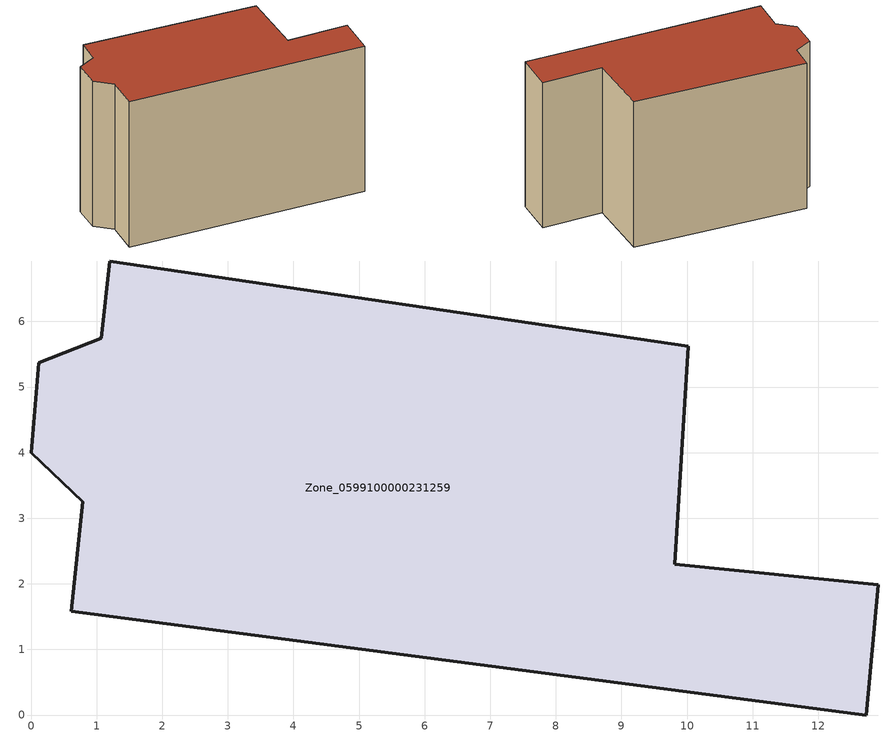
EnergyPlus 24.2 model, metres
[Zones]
Zone_0599100000231259
 floor ground (C_G): 0.12,5.37 1.07,5.74 1.2,6.92 10.02,5.62 9.81,2.3 12.92,1.99 12.73,0 0.61,1.58 0.79,3.25 0,4 z0.19
 wall outside (C_F): 1.07,5.74 0.12,5.37 0,4 0.79,3.25 0.61,1.58 12.73,0 12.92,1.99 9.81,2.3 10.02,5.62 1.2,6.92 1.07,5.74 z0.19:8.52
 roof outside (C_R): 9.81,2.3 10.02,5.62 1.2,6.92 1.07,5.74 0.12,5.37 0,4 0.79,3.25 0.61,1.58 12.73,0 12.92,1.99 z8.52
[BUILDING]
Pand.0599100000231259: North Axis=0; Terrain=City; Loads Convergence Tolerance Value=0.04; Temperature Convergence Tolerance Value=0.4; Solar Distribution=FullExterior; Maximum Number of Warmup Days=25; Minimum Number of Warmup Days=1
[Site:Location]
Rotterdam.The.Hague.AP_ZH_NLD Design_Conditions: Latitude=51.96; Longitude=4.45; Time Zone=1; Elevation=-4.5
[SITE:GROUNDTEMPERATURE:BUILDINGSURFACE]
18, 18, 18, 18, 18, 18, 18, 18, 18, 18, 18, 18
[MATERIAL] Thermal Absorptance=0.9; Solar Absorptance=0.7; Visible Absorptance=0.7
Name | Roughness | Thickness | Conductivity | Density | Specific Heat
G.TC.1946 | MediumSmooth | 0.15 | 1 | 540 | 1210
F.TC.1946 | Rough | 0.3 | 0.857143 | 1920 | 840
R.TC.1946 | MediumRough | 0.2 | 0.909091 | 1500 | 1000
[CONSTRUCTION]
C_G: G.TC.1946
C_F: F.TC.1946
C_R: R.TC.1946
[ZONE]
Zone_0599100000231259: Type=1; Multiplier=1; Ceiling Height=Autocalculate; Volume=Autocalculate; Floor Area=autocalculate; Part of Total Floor Area=Yes
[ZONEINFILTRATION:DESIGNFLOWRATE]
Infil_Zone_0599100000231259: Zone or ZoneList or Space or SpaceList=Zone_0599100000231259; Schedule=AlwaysOn; Design Flow Rate Calculation Method=Flow/Area; Flow Rate per Floor Area=0.003; Constant Term Coefficient=1; Temperature Term Coefficient=0; Velocity Term Coefficient=0; Velocity Squared Term Coefficient=0
[HVACTEMPLATE:ZONE:IDEALLOADSAIRSYSTEM]
Zone_0599100000231259: Maximum Heating Supply Air Temperature=50; Minimum Cooling Supply Air Temperature=13; Maximum Heating Supply Air Humidity Ratio=0.0156; Minimum Cooling Supply Air Humidity Ratio=0.0077; Heating Limit=NoLimit; Cooling Limit=NoLimit; Dehumidification Control Type=ConstantSensibleHeatRatio; Cooling Sensible Heat Ratio=0.7; Dehumidification Setpoint=60; Humidification Control Type=None; Humidification Setpoint=30; Outdoor Air Method=None; Outdoor Air Flow Rate per Person=0.00944; Outdoor Air Flow Rate per Zone Floor Area=0; Outdoor Air Flow Rate per Zone=0; Demand Controlled Ventilation Type=None; Outdoor Air Economizer Type=NoEconomizer; Heat Recovery Type=None; Sensible Heat Recovery Effectiveness=0.7; Latent Heat Recovery Effectiveness=0.65
[ZONECONTROL:THERMOSTAT]
ThermostatControl_Zone_0599100000231259: Zone or ZoneList=Zone_0599100000231259; Control Type Schedule=DualSetpointControlType; Control 1=Thermostat_Zone_0599100000231259; Temperature Difference Between Cutout And Setpoint=0
[THERMOSTATSETPOINT:DUALSETPOINT]
Thermostat_Zone_0599100000231259: Heating Setpoint Temperature Schedule=HeatingSetpoint_Zone_0599100000231259; Cooling Setpoint Temperature Schedule=CoolingSetpoint_Zone_0599100000231259
[SCHEDULE:COMPACT]
HeatingSetpoint_Zone_0599100000231259: Through: 12/31, For: AllDays, Until: 24:00, 21
CoolingSetpoint_Zone_0599100000231259: Through: 12/31, For: AllDays, Until: 24:00, 24
DualSetpointControlType: Through: 12/31, For: AllDays, Until: 24:00, 4
AlwaysOn: Through: 12/31, For: AllDays, Until: 24:00, 1
